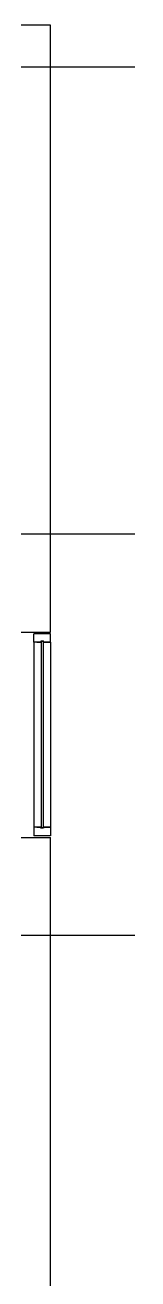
# Model space of a CAD drawing. Header units: millimetres. Extents: x 18456 to 179493, y -203649 to 469211.
# Drawn here: x 117497 to 118130, y 129692 to 137144 of the extents above; entities that cross this region are included whole.
import ezdxf

# ---------------------------------------------------------------- set-up
doc = ezdxf.new("R2010")
doc.units = ezdxf.units.MM
doc.linetypes.add('X-평면도(기본형)$0$CEN', pattern=[52.5, 50, -1, 0.5, -1])
for name, color, linetype, true_color in [('X-평면도(기본형)$0$CEN', 1, 'X-평면도(기본형)$0$CEN', 0xff0000), ('X-평면도(기본형)$0$W1', 2, 'Continuous', 0xffff00), ('X-평면도(기본형)$0$WID', 4, 'Continuous', 0x00ffff)]:
    doc.layers.add(name, color=color, linetype=linetype, true_color=true_color)

# ---------------------------------------------------------------- blocks, each defined once
blk = doc.blocks.new('X-평면도(기본형)$0$cw1200')
at = {"layer": 'X-평면도(기본형)$0$WID'}
for p, q in [((0, 0), (0, -100)), ((50, 0), (0, 0)), ((50, -41), (50, 0)), ((50, 0), (50, -41)), ((1150, -41), (1150, 0)), ((1150, 0), (1200, 0)), ((1150, 0), (1150, -41)), ((1200, 0), (1200, -100)), ((50, -41), (44.5, -42.8)), ((44.5, -42.8), (44.5, -57.2)), ((50, -59), (44.5, -57.2)), ((46.5, -44), (1153.5, -44)), ((46.5, -44), (46.5, -56)), ((46.5, -56), (1153.5, -56)), ((50, -82), (50, -59)), ((50, -59), (50, -100)), ((1150, -41), (1155.5, -42.8)), ((1150, -59), (1155.5, -57.2)), ((1150, -82), (1150, -59)), ((1150, -59), (1150, -100)), ((1153.5, -44), (1153.5, -56)), ((1153.5, -44), (1153.5, -56)), ((1155.5, -42.8), (1155.5, -57.2)), ((50, -100), (0, -100)), ((1150, -100), (1200, -100))]:
    blk.add_line(p, q, dxfattribs=at)
at = {"layer": 'X-평면도(기본형)$0$WID', "color": 8, "true_color": 0x808080}
for p, q in [((50, 0), (1150, 0)), ((50, -100), (1150, -100))]:
    blk.add_line(p, q, dxfattribs=at)
at = {"layer": 'X-평면도(기본형)$0$WID'}
for points in [[(50, -40.2), (52.7, -41.6), (53.3, -42.6), (53.8, -44)], [(50, -59.8), (52.7, -58.4), (53.3, -57.4), (53.8, -56)], [(1150, -40.2), (1147.3, -41.6), (1146.7, -42.6), (1146.2, -44)], [(1150, -59.8), (1147.3, -58.4), (1146.7, -57.4), (1146.2, -56)]]:
    blk.add_lwpolyline(points, dxfattribs=at)

msp = doc.modelspace()

# ---------------------------------------------------------------- linework, layer by layer
at = {"layer": 'X-평면도(기본형)$0$CEN'}
for p, q in [((118129.6, 136893.9), (112844.6, 136893.9)), ((118129.6, 134118.9), (113799.6, 134118.9)), ((118129.6, 131733.9), (113799.6, 131733.9))]:
    msp.add_line(p, q, dxfattribs=at)
at = {"layer": 'X-평면도(기본형)$0$W1'}
for p, q in [((117629.6, 137143.9), (112844.6, 137143.9)), ((117629.6, 133536.4), (117629.6, 137143.9)), ((117129.6, 133536.4), (117629.6, 133536.4)), ((117129.6, 132316.4), (117629.6, 132316.4)), ((117629.6, 127308.9), (117629.6, 132316.4))]:
    msp.add_line(p, q, dxfattribs=at)

# ---------------------------------------------------------------- block references
at = {"rotation": 270}
msp.add_blockref('X-평면도(기본형)$0$cw1200', (117629.6, 133526.4), dxfattribs=at)

doc.saveas('drawing.dxf')
